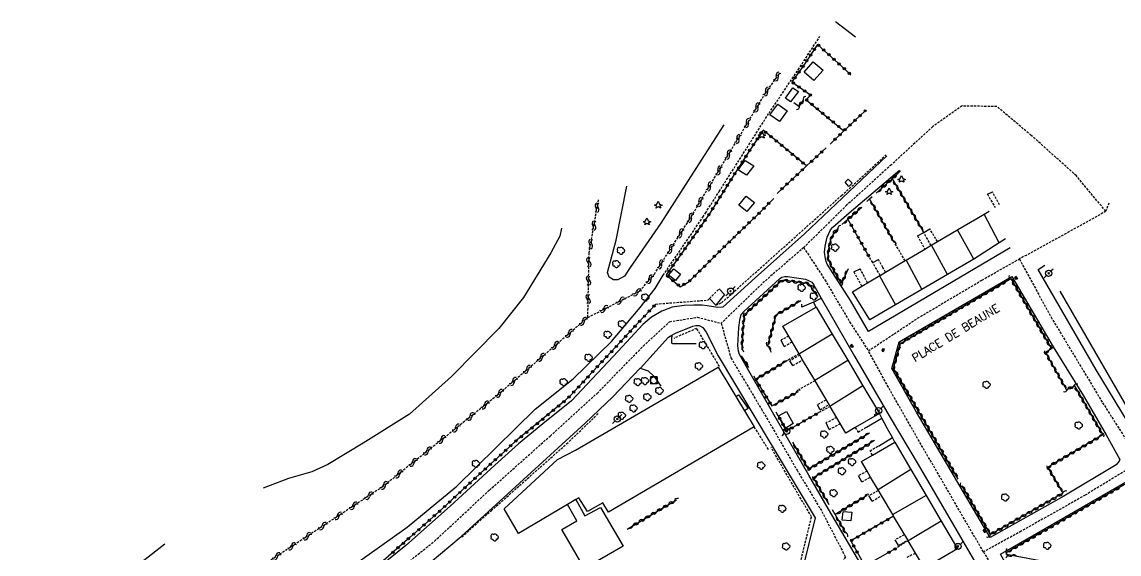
# Model space of a CAD drawing. Header units: millimetres. Extents: x 266000 to 267000, y 124222 to 125000.
# Drawn here: x 266566.4 to 266804.5, y 124741.8 to 124857.3 of the extents above; entities that cross this region are included whole.
import ezdxf
from ezdxf.enums import TextEntityAlignment as Align

# ---------------------------------------------------------------- set-up
doc = ezdxf.new("R2010")
doc.units = ezdxf.units.MM
doc.linetypes.add('DASHED', pattern=[0.75, 0.5, -0.25])
doc.layers.get('0').update_dxf_attribs({"linetype": 'CONTINUOUS'})
for name, color, linetype in [('W0001', 6, 'DASHED'), ('W0008', 7, 'CONTINUOUS'), ('W0014', 7, 'CONTINUOUS'), ('W0017', 7, 'CONTINUOUS'), ('W0101', 7, 'CONTINUOUS'), ('W0104', 1, 'CONTINUOUS'), ('W0105', 7, 'CONTINUOUS'), ('W0112', 1, 'DASHED'), ('W0300', 7, 'CONTINUOUS'), ('W0303', 7, 'CONTINUOUS'), ('W0310', 3, 'CONTINUOUS'), ('W0323', 7, 'CONTINUOUS'), ('W0401', 7, 'CONTINUOUS'), ('W0420', 7, 'CONTINUOUS'), ('W0473', 7, 'CONTINUOUS'), ('W0501', 5, 'DASHED'), ('W0510', 5, 'CONTINUOUS'), ('W0989', 7, 'CONTINUOUS'), ('W1102', 7, 'CONTINUOUS')]:
    doc.layers.add(name, color=color, linetype=linetype)
doc.styles.get("Standard").update_dxf_attribs({"font": 'romans.shx', "width": 0.85})

# ---------------------------------------------------------------- blocks, each defined once
blk = doc.blocks.new('T420')
for p, q in [((0.75, 0.75), (-0.75, 0.75)), ((-0.75, 0.75), (-0.75, -0.75)), ((0.75, 0.75), (0.75, -0.75)), ((0.75, -0.75), (-0.75, -0.75))]:
    blk.add_line(p, q)
blk.add_ellipse((0, 0), major_axis=(-0.53, 0.53), ratio=1, start_param=3.926991, end_param=10.210176)
blk = doc.blocks.new('T473')
for p, q in [((-0.166667, 0.166667), (0.166667, -0.166667)), ((-0.166667, -0.166667), (0.166667, 0.166667)), ((0.500001, 0.500001), (1.000002, 1.000002)), ((-1.000002, -1.000002), (-0.500001, -0.500001))]:
    blk.add_line(p, q)
blk.add_ellipse((0, 0), major_axis=(0.471405, 0.471405), ratio=1, start_param=5.4977871438, end_param=11.780972451)
blk = doc.blocks.new('T401')
for p, q in [((-0.3, 0.3), (0, 0.3)), ((-0.3, -0.25), (-0.3, 0.3)), ((-0.3, 0.15), (0, 0.15)), ((-0.3, 0), (0, 0)), ((0, 0.3), (0, -0.25)), ((-0.3, -0.15), (0, -0.15)), ((-0.3, -0.25), (-0.3, -0.3)), ((-0.3, -0.3), (0, -0.3)), ((0, -0.3), (0, -0.25))]:
    blk.add_line(p, q)
blk = doc.blocks.new('T300')
for p, q in [((-0.8, 0.51), (-0.86, 0.34)), ((-0.86, 0.34), (-0.86, 0.17)), ((-0.86, 0.17), (-0.74, 0.06)), ((-0.69, 0.63), (-0.8, 0.51)), ((-0.8, -0.06), (-0.74, 0.06)), ((-0.74, 0.06), (-0.69, 0.11)), ((-0.57, 0.69), (-0.69, 0.63)), ((-0.46, 0.69), (-0.57, 0.69)), ((-0.29, 0.63), (-0.46, 0.69)), ((-0.29, 0.63), (-0.17, 0.74)), ((-0.23, 0.57), (-0.29, 0.63)), ((-0.17, 0.74), (-0.06, 0.8)), ((-0.06, 0.8), (0.06, 0.8)), ((0.06, 0.8), (0.23, 0.74)), ((0.23, 0.74), (0.34, 0.63)), ((0.34, 0.63), (0.4, 0.51)), ((0.46, 0.46), (0.34, 0.46)), ((0.4, 0.51), (0.4, 0.46)), ((0.57, 0.4), (0.46, 0.46)), ((0.57, 0.4), (0.69, 0.29)), ((0.69, 0.29), (0.74, 0.17)), ((0.74, 0.06), (0.69, -0.17)), ((0.74, 0.17), (0.74, 0.06)), ((-0.8, -0.17), (-0.8, -0.06)), ((-0.8, -0.23), (-0.8, -0.17)), ((-0.74, -0.34), (-0.8, -0.23)), ((-0.69, -0.4), (-0.74, -0.34)), ((-0.51, -0.46), (-0.69, -0.4)), ((-0.4, -0.46), (-0.51, -0.46)), ((-0.4, -0.46), (-0.34, -0.46)), ((-0.34, -0.46), (-0.34, -0.4)), ((-0.34, -0.51), (-0.34, -0.46)), ((-0.29, -0.63), (-0.34, -0.51)), ((-0.17, -0.74), (-0.29, -0.63)), ((-0.06, -0.8), (-0.17, -0.74)), ((0.06, -0.8), (-0.06, -0.8)), ((0.17, -0.74), (0.06, -0.8)), ((0.23, -0.69), (0.17, -0.74)), ((0.29, -0.46), (0.23, -0.46)), ((0.29, -0.63), (0.23, -0.69)), ((0.46, -0.4), (0.29, -0.46)), ((0.34, -0.51), (0.29, -0.63)), ((0.34, -0.51), (0.34, -0.46)), ((0.57, -0.34), (0.46, -0.4)), ((0.63, -0.29), (0.57, -0.34)), ((0.69, -0.17), (0.63, -0.29))]:
    blk.add_line(p, q)
blk = doc.blocks.new('T303')
for p, q in [((-0.77, 0), (-0.28, 0.21)), ((-0.28, -0.21), (-0.77, 0)), ((-0.28, 0.21), (0, 0.83)), ((0, 0.83), (0.28, 0.21)), ((0.28, 0.21), (0.83, 0)), ((0.83, 0), (0.28, -0.21)), ((-0.49, -0.63), (-0.28, -0.21)), ((0, -0.35), (-0.49, -0.63)), ((0.56, -0.63), (0, -0.35)), ((0.28, -0.21), (0.56, -0.63))]:
    blk.add_line(p, q)
blk = doc.blocks.new('t323o')
at = {"color": 0, "linetype": 'Continuous'}
for radius in [0.25, 0.15]:
    blk.add_circle((0, 0), radius, dxfattribs=at)
blk = doc.blocks.new('t500o')
at = {"color": 0, "linetype": 'Continuous'}
for centre, start, end in [((-0.5, 0.625), 216.8699, 323.1301), ((0.5, -0.125), 36.8699, 143.1301), ((0.5, -0.625), 36.8699, 143.1301), ((-0.5, 0.125), 216.8699, 323.1301)]:
    blk.add_arc(centre, 0.625, start, end, dxfattribs=at)
blk = doc.blocks.new('t310o')
at = {"color": 0, "linetype": 'Continuous'}
for centre, start, end in [((-0.5, 0.38), 216.8699, 323.1304), ((0.5, -0.37), 36.8699, 143.1303)]:
    blk.add_arc(centre, 0.625, start, end, dxfattribs=at)

msp = doc.modelspace()

# ---------------------------------------------------------------- linework, layer by layer
at = {"layer": 'W0001'}
for points in [[(266801.67, 124816.23), (266795.28, 124823.94), (266785.49, 124832.71), (266778.03, 124838.95), (266770.47, 124839.09), (266764.11, 124834.63), (266755.11, 124826.33), (266745.46, 124817.6), (266736.09, 124808.37)], [(266801.67, 124816.23), (266802.44, 124818.15)], [(266801.67, 124816.23), (266793.05, 124811.41), (266782.9, 124805.88)], [(266736.09, 124808.37), (266727.59, 124801.02), (266718.17, 124791.92)], [(266736.09, 124808.37), (266740.69, 124801.35), (266746.06, 124792.23), (266750.13, 124785.94)], [(266750.13, 124785.94), (266760.8, 124793.02), (266774.77, 124801.29), (266782.9, 124805.88)], [(266782.9, 124805.88), (266789.79, 124793.26), (266800.97, 124774.68), (266807.62, 124764.24)], [(266517.32, 124671), (266517.33, 124671.01), (266557.34, 124696.35), (266568.18, 124702.87), (266581.91, 124707.32), (266602.24, 124712.02), (266615.84, 124717.38), (266629.11, 124725.52), (266644.14, 124735.19), (266655.93, 124744.64), (266667.86, 124755.71), (266681.04, 124767.46), (266691.23, 124776.71), (266701.25, 124786.96), (266706.98, 124792.27), (266713, 124793.25), (266718.17, 124791.92)], [(266718.17, 124791.92), (266720.29, 124784.42), (266726.91, 124773.32), (266734.65, 124760.05), (266740.03, 124751.09), (266745.14, 124741.24), (266739, 124731.22), (266729.15, 124724.04)], [(266775.11, 124742.3), (266768.33, 124753.96), (266760.82, 124766.93), (266754.46, 124778.07), (266750.13, 124785.94)], [(266807.62, 124764.24), (266807.85, 124761.09), (266797.18, 124754.62), (266783.28, 124746.79), (266775.11, 124742.3)], [(266775.11, 124742.3), (266783.64, 124727.84), (266792.62, 124713.25), (266800.15, 124699.84), (266800.34, 124699.5), (266801.14, 124698.07)]]:
    msp.add_lwpolyline(points, dxfattribs=at)
at = {"layer": 'W0008'}
for points in [[(266754.12, 124828.26), (266754.12, 124828.26), (266736.23, 124811.36), (266725.52, 124801.78), (266718.5, 124795.44), (266717.48, 124795.35), (266715.11, 124795.71), (266714.03, 124795.85), (266712.25, 124795.85), (266710.11, 124795.76), (266707.55, 124795.4), (266705.31, 124794.55), (266703.07, 124793.24), (266701.16, 124791.63), (266695.82, 124785.88), (266685.66, 124775.08), (266679.47, 124770.12), (266674.16, 124765.76), (266669.06, 124761.16), (266659.33, 124752.2), (266649.74, 124743.7), (266642.59, 124737.89)], [(266746.23, 124796.84), (266741.21, 124804.78), (266740.95, 124805.34), (266740.79, 124805.93), (266740.59, 124807.35), (266740.73, 124808.7), (266741.19, 124810.6), (266741.89, 124812.18), (266742.41, 124812.81), (266745.94, 124815.89), (266756.86, 124825.16)], [(266735.9, 124716.6), (266732.36, 124722.85), (266732.36, 124723.28), (266732.66, 124723.58), (266751.37, 124734.72), (266741.47, 124751.55), (266737.2, 124758.94), (266729.3, 124772.6), (266722.16, 124785.18), (266721.9, 124785.9), (266721.8, 124787.09), (266721.97, 124791), (266722.24, 124792.62), (266722.54, 124793.8), (266723.1, 124794.52), (266730.84, 124801.58), (266731.37, 124801.91), (266732, 124802.07), (266732.59, 124802.07), (266736.47, 124801.47), (266737.16, 124801.24), (266737.82, 124800.88), (266738.24, 124800.38), (266739.91, 124797.41)], [(266652.73, 124738.1), (266661.76, 124745.65), (266672.7, 124755.7), (266688.68, 124770.24), (266694.65, 124775.98), (266700.61, 124782.15), (266700.68, 124782.22), (266706.74, 124788.89), (266707.49, 124789.32), (266708.29, 124789.77), (266712.05, 124791.31), (266712.67, 124791.47), (266713.43, 124791.41), (266714.18, 124791.01), (266714.91, 124789.99), (266717.53, 124784.88), (266729, 124765.65), (266738.61, 124749.68), (266733.4, 124728.57)], [(266801.77, 124703.04), (266801.44, 124703.17), (266801.05, 124703.63), (266795.9, 124712.49), (266788.39, 124724.78), (266778.79, 124741.84), (266786.59, 124746.27), (266812.61, 124761.28), (266812.87, 124761.25), (266813.23, 124760.95), (266813.92, 124759.83), (266835.5, 124723.44), (266835.69, 124722.98)]]:
    msp.add_lwpolyline(points, dxfattribs=at)
msp.add_lwpolyline([(266776.6, 124745.43), (266770.08, 124756.5), (266760.57, 124772.6), (266755.2, 124782.12), (266756.82, 124787.91), (266781.26, 124802.1), (266790.21, 124786.79), (266796.8, 124776.15), (266801.72, 124767.68), (266804.7, 124762.38), (266804.57, 124761.99), (266803.94, 124761.23), (266792.54, 124754.38)], close=True, dxfattribs=at)
at = {"layer": 'W0014'}
for points in [[(266780.93, 124808.32), (266750.13, 124790.16), (266746.23, 124796.84)], [(266811.17, 124773.57), (266806.39, 124770.6), (266799.58, 124781.8), (266786.98, 124803.57), (266788.42, 124804.54)], [(266738.79, 124795.44), (266738.24, 124796.52), (266739.91, 124797.41)], [(266739.91, 124797.41), (266747.09, 124784.77), (266754.64, 124771.82), (266760.96, 124761.29), (266768.57, 124748.08), (266775.22, 124736.81), (266784.53, 124720.84), (266788.83, 124713.66)], [(266755.87, 124766.13), (266755.34, 124767.11), (266754.3, 124769.03), (266753.06, 124771.34), (266752.53, 124772.32)]]:
    msp.add_lwpolyline(points, dxfattribs=at)
at = {"layer": 'W0017'}
for points in [[(266738.24, 124796.52), (266735.67, 124795.41), (266735.7, 124796.04)], [(266707.49, 124789.32), (266707.36, 124788.53), (266707.36, 124787.64), (266707.62, 124787.54), (266712.75, 124787.56)], [(266700.61, 124782.15), (266702.32, 124781.59), (266703.6, 124780.4), (266705.04, 124778.26)], [(266749.69, 124769.38), (266753.06, 124771.34)], [(266752.29, 124765.29), (266755.34, 124767.11)]]:
    msp.add_lwpolyline(points, dxfattribs=at)
at = {"layer": 'W0101'}
for points in [[(266746.66, 124798.77), (266748.7, 124799.98), (266752.58, 124802.27), (266752.69, 124802.33), (266753.86, 124803.02), (266758.1, 124805.52), (266758.33, 124805.65), (266762.39, 124808.04), (266763.75, 124808.85), (266763.88, 124808.92), (266769.36, 124812.15), (266769.54, 124812.25), (266773.7, 124814.7), (266775.27, 124815.63), (266776.38, 124816.28)], [(266779.88, 124810.25), (266778.55, 124809.42), (266773, 124805.84), (266767.3, 124802.51), (266761.76, 124799.29), (266756.03, 124795.95), (266750.43, 124792.68), (266746.68, 124798.78)], [(266810.83, 124775.07), (266806.79, 124772.84), (266791.74, 124798.88)], [(266752.53, 124772.32), (266747.29, 124769.28), (266745.22, 124768.09), (266744.01, 124770.14), (266741.81, 124773.9), (266741.8, 124773.9), (266741.59, 124774.28), (266738.54, 124779.46), (266738.48, 124779.56), (266735.86, 124784.01), (266735.28, 124785), (266735.11, 124785.29), (266733.57, 124787.92), (266731.58, 124791.31), (266738.79, 124795.44)], [(266738.79, 124795.44), (266742.27, 124789.59), (266745.64, 124783.91), (266748.93, 124778.37), (266752.53, 124772.32)], [(266686.52, 124764.42), (266717.54, 124782.42)], [(266717.54, 124782.42), (266720.03, 124778.24)], [(266720.03, 124778.24), (266721.36, 124776.04), (266725.34, 124769.45)], [(266725.34, 124769.45), (266693.73, 124750.92), (266692.51, 124752.96)], [(266769.48, 124742.97), (266766.49, 124741.23), (266762.3, 124738.78), (266761.24, 124740.57), (266758.77, 124744.73), (266758.77, 124744.74), (266758.67, 124744.91), (266755.61, 124750.07), (266755.42, 124750.4), (266752.98, 124754.52), (266752.23, 124755.78), (266750.59, 124758.56), (266749.84, 124759.82), (266748.6, 124761.93), (266751, 124763.32), (266755.87, 124766.13)], [(266755.87, 124766.13), (266759.36, 124760.18), (266762.67, 124754.57), (266765.93, 124749.01), (266769.48, 124742.97)], [(266687.25, 124754.06), (266686.6, 124753.67), (266684.82, 124752.62), (266674.21, 124746.32), (266671.03, 124751.69), (266682.66, 124762.36), (266686.52, 124764.42)], [(266692.51, 124752.96), (266689.15, 124751.06), (266687.25, 124754.06)]]:
    msp.add_lwpolyline(points, dxfattribs=at)
for points in [[(266720.03, 124778.24), (266720.03, 124778.24)], [(266686.52, 124764.42), (266686.52, 124764.42)], [(266687.25, 124754.06), (266687.25, 124754.06)], [(266692.51, 124752.96), (266692.51, 124752.96)]]:
    msp.add_lwpolyline(points, close=True, dxfattribs=at)
at = {"layer": 'W0104'}
for points in [[(266747.35, 124854.05), (266743.01, 124857.33)], [(266686.6, 124753.67), (266688.6, 124750.11)], [(266688.6, 124750.11), (266691.98, 124751.95), (266696.87, 124743.58), (266688.5, 124738.73), (266683.55, 124747.16), (266686.81, 124749.06)], [(266686.81, 124749.06), (266684.82, 124752.62)], [(266686.81, 124749.06), (266686.81, 124749.06)], [(266688.6, 124750.11), (266688.6, 124750.11)]]:
    msp.add_lwpolyline(points, dxfattribs=at)
for points in [[(266738.3, 124844.59), (266736.17, 124846.4), (266738.14, 124848.7), (266740.28, 124846.85)], [(266733.19, 124840.02), (266732.11, 124840.82), (266733.72, 124843.05), (266734.94, 124842.23), (266733.19, 124840.02)], [(266730.85, 124835.72), (266728.71, 124837.14), (266730.46, 124839.5), (266732.53, 124838.05), (266730.85, 124835.72)], [(266723.65, 124824.09), (266722.15, 124825.04), (266721.88, 124825.21), (266723.36, 124827.28), (266725.27, 124826.09)], [(266723.74, 124816.19), (266722, 124817.55), (266723.61, 124819.55), (266725.39, 124818.16), (266723.74, 124816.19)], [(266708.25, 124801.22), (266706.74, 124802.38), (266707.93, 124803.76), (266709.37, 124802.6), (266708.25, 124801.22)], [(266732.22, 124769.18), (266730.61, 124771.85), (266732.33, 124772.8), (266733.77, 124770.14)], [(266746.33, 124749.06), (266744.45, 124749.16), (266744.62, 124751.07), (266746.53, 124750.96), (266746.33, 124749.06)]]:
    msp.add_lwpolyline(points, close=True, dxfattribs=at)
at = {"layer": 'W0105'}
msp.add_lwpolyline([(266745.92, 124821.64), (266745.07, 124822.53), (266745.76, 124823.19), (266746.62, 124822.36)], close=True, dxfattribs=at)
for points in [[(266775.97, 124819.98), (266777.04, 124820.46)], [(266760.76, 124810.88), (266762.14, 124811.65), (266763.47, 124812.4)], [(266746.97, 124803.11), (266748.35, 124803.74)], [(266751.07, 124805.09), (266752.3, 124805.77)], [(266717.74, 124799.4), (266718.92, 124798.14), (266717.04, 124795.85), (266715.62, 124797.31)], [(266731.86, 124786.87), (266731.17, 124788.28)], [(266733.76, 124782.74), (266733.1, 124783.79)], [(266721.36, 124776.04), (266721.95, 124776.4), (266724, 124773.44), (266723.31, 124773.01)], [(266739.67, 124773.16), (266739.09, 124774.25)], [(266741.64, 124768.86), (266740.99, 124770.31)], [(266748.68, 124757.51), (266747.96, 124758.83)], [(266750.97, 124753.3), (266750.25, 124754.52)], [(266756.66, 124743.7), (266755.94, 124744.95)]]:
    msp.add_lwpolyline(points, dxfattribs=at)
at = {"layer": 'W0112'}
for points in [[(266705.57, 124802.34), (266714.21, 124814.98), (266714.76, 124815.84), (266717.74, 124820.54), (266728.56, 124837.54), (266734.9, 124846.97), (266739.6, 124854.19)], [(266717.04, 124795.85), (266718.26, 124796.37), (266744.29, 124819.64), (266753.92, 124828.47)], [(266778.62, 124817.61), (266777.04, 124820.46)], [(266775.97, 124819.98), (266777.66, 124817.04)], [(266760.76, 124810.88), (266762.38, 124808.04)], [(266763.74, 124808.84), (266762.14, 124811.65), (266761.96, 124811.98)], [(266765.12, 124809.65), (266763.47, 124812.4)], [(266758.1, 124805.51), (266755.81, 124809.41)], [(266752.69, 124802.33), (266751.07, 124805.09), (266750.4, 124806.22)], [(266749.96, 124800.72), (266748.35, 124803.74)], [(266753.86, 124803.02), (266753.28, 124804.01), (266752.3, 124805.77)], [(266746.97, 124803.11), (266748.66, 124799.95)], [(266703.98, 124796.1), (266715.27, 124796.97), (266715.62, 124797.31), (266717.74, 124799.4)], [(266712.85, 124790.82), (266707.91, 124788.66)], [(266717.81, 124782.58), (266712.85, 124790.82)], [(266732.82, 124789.14), (266731.17, 124788.28)], [(266731.86, 124786.87), (266733.57, 124787.92)], [(266735.11, 124785.29), (266732.59, 124783.87)], [(266735.34, 124785.04), (266735.28, 124785), (266733.1, 124783.79)], [(266735.16, 124785.32), (266735.11, 124785.29)], [(266733.76, 124782.74), (266735.86, 124784.01)], [(266738.54, 124779.46), (266735.05, 124777.55)], [(266740.9, 124775.26), (266739.09, 124774.25)], [(266741.96, 124773.99), (266741.8, 124773.9), (266739.5, 124772.6)], [(266739.67, 124773.16), (266741.59, 124774.28)], [(266661.87, 124745.56), (266668.23, 124751.24), (266684.61, 124765.74), (266691.53, 124772.38)], [(266743.2, 124771.49), (266740.99, 124770.31)], [(266728.43, 124764.54), (266725.34, 124769.45)], [(266741.64, 124768.86), (266744.01, 124770.14)], [(266747.29, 124769.28), (266747.91, 124768.33), (266749.69, 124769.38)], [(266676.99, 124699.16), (266679.42, 124700.73), (266679.59, 124700.83), (266685.78, 124704.31), (266686.77, 124702.13), (266732.71, 124728.99), (266737.78, 124749.9), (266729, 124764.95)], [(266751, 124763.32), (266750.48, 124764.24), (266752.29, 124765.29)], [(266749.9, 124759.85), (266749.84, 124759.82), (266747.96, 124758.83)], [(266748.68, 124757.51), (266750.59, 124758.56)], [(266752.2, 124755.57), (266750.25, 124754.52)], [(266750.97, 124753.3), (266752.98, 124754.52)], [(266757.92, 124746.03), (266755.94, 124744.95)], [(266759.25, 124745.03), (266758.77, 124744.73), (266756.03, 124743.02)], [(266756.66, 124743.7), (266758.67, 124744.91)], [(266760.26, 124741.98), (266758.41, 124741.03)]]:
    msp.add_lwpolyline(points, dxfattribs=at)
at = {"layer": 'W0310'}
for points in [[(266735.99, 124840.38), (266735.03, 124839), (266733.95, 124839.79)], [(266751.85, 124820.18), (266755.29, 124823.28), (266757.08, 124824.98)], [(266755.29, 124823.28), (266761.96, 124811.98)], [(266749.8, 124818.34), (266750.4, 124818.93)], [(266750.4, 124818.93), (266750.92, 124819.46)], [(266755.81, 124809.41), (266750.4, 124818.93)], [(266744.4, 124813.39), (266745.69, 124814.52), (266748.72, 124817.16)], [(266745.73, 124803.74), (266744.31, 124800.59), (266742.01, 124804.54), (266741.46, 124805.89), (266741.39, 124806.88), (266741.72, 124809.02), (266742.06, 124810.3), (266742.55, 124811.29), (266743.51, 124812.4)], [(266769.65, 124758.1), (266755.58, 124782.18), (266757.08, 124787.57), (266781.05, 124801.64), (266789.87, 124786.39), (266788.55, 124785.6), (266793.14, 124777.46), (266794.85, 124778.35), (266801.02, 124767.68), (266789.92, 124761.19), (266789.06, 124760.66), (266792.37, 124755.03), (266776.63, 124746.08), (266770.47, 124756.68)], [(266739.16, 124797.64), (266737.59, 124800.08), (266737.06, 124800.51), (266736.3, 124800.64), (266732.06, 124801.18), (266731.47, 124801.18), (266731.07, 124800.98), (266723.36, 124793.92), (266723.13, 124793.4), (266722.9, 124790.96), (266722.66, 124786.55), (266723.02, 124785.76)], [(266729.1, 124785.56), (266728.32, 124787.17), (266730.1, 124793.74), (266735.51, 124796.86)], [(266724.16, 124782.31), (266722.59, 124784.85)], [(266732.59, 124783.87), (266725.6, 124779.74), (266725.31, 124780.43)], [(266729.15, 124773.98), (266734.97, 124777.15)], [(266750.38, 124768.08), (266737.14, 124760.24), (266733.7, 124766.1)], [(266751.47, 124766.46), (266738.19, 124758.4), (266741.54, 124752.63)], [(266800.5, 124737.91), (266780.11, 124741.76), (266780.18, 124742.22), (266812.12, 124760.65), (266813.04, 124760.29), (266818.78, 124750.63), (266817.2, 124749.52), (266821.85, 124741.45), (266823.73, 124742.37), (266829.77, 124732.22), (266802.11, 124737.51)], [(266749.83, 124754.56), (266742.91, 124750.39)], [(266697.73, 124747.23), (266708.47, 124753.62)], [(266742.91, 124750.39), (266742.32, 124751.45)], [(266742.91, 124750.39), (266745.18, 124746.41)]]:
    msp.add_lwpolyline(points, dxfattribs=at)
at = {"layer": 'W0323'}
for points in [[(266746.35, 124845.79), (266746.35, 124845.79), (266745.09, 124847.04), (266739.11, 124852.41), (266736.11, 124847.95), (266733.54, 124844.3), (266737.54, 124841.49), (266736.65, 124840.44), (266744.83, 124833.69)], [(266741.8, 124830.83), (266744.83, 124833.69), (266749.45, 124838.05)], [(266736.69, 124826.07), (266727.27, 124833.85), (266723.83, 124828.66), (266721.52, 124825.01), (266715.68, 124815.81), (266715.4, 124815.41), (266709.58, 124807.07), (266706.21, 124802.44), (266709.3, 124799.87), (266711.24, 124801.02), (266718.99, 124808.7), (266726.47, 124815.89), (266729.57, 124819.01)], [(266736.69, 124826.07), (266740.94, 124830.01)], [(266730.3, 124820.13), (266736.69, 124826.07)], [(266750.4, 124806.22), (266745.69, 124814.52)], [(266703.98, 124796.1), (266700.18, 124792.02), (266685.39, 124776.16), (266683.88, 124774.78), (266673.54, 124766.31), (266671.15, 124764.11), (266666.82, 124760.16), (266656.81, 124750.94), (266650.65, 124745.48), (266643.03, 124738.86), (266636.44, 124734.58), (266621.11, 124725.02), (266606.27, 124716.75), (266595.24, 124714.23), (266571.95, 124708.9), (266569.16, 124708.08), (266566.83, 124707.12), (266564.96, 124706.07), (266555.51, 124699.97), (266536.8, 124688.08), (266518.68, 124676.74), (266510.03, 124671.01), (266510.01, 124671)], [(266725.6, 124779.74), (266729.15, 124773.98)], [(266739.5, 124772.6), (266732.38, 124768.54), (266730.12, 124772.62)], [(266755.61, 124750.07), (266746.33, 124744.7), (266749.35, 124739.28), (266749.97, 124738.18)], [(266749.35, 124739.28), (266756.03, 124743.02)]]:
    msp.add_lwpolyline(points, dxfattribs=at)
at = {"layer": 'W0501'}
for points in [[(266689.23, 124793.19), (266700.46, 124798.92), (266703.67, 124802.61), (266710.88, 124813.79), (266727.78, 124841.88), (266730.71, 124846.01)], [(266689.23, 124793.19), (266689.49, 124807.13), (266691.54, 124818.79)], [(266689.23, 124793.19), (266669.54, 124776.26), (266644.67, 124756.44), (266616.38, 124737.86), (266585.99, 124722.3), (266556.57, 124710.88), (266534.45, 124698.62), (266510.75, 124683.27), (266487.33, 124671.01), (266487.31, 124671)]]:
    msp.add_lwpolyline(points, dxfattribs=at)
at = {"layer": 'W0510'}
for points in [[(266718.73, 124834.98), (266705.08, 124813.67), (266698.45, 124804.04), (266697.2, 124802.13), (266695.75, 124801.33), (266694.83, 124801.33), (266693.84, 124801.92), (266693.51, 124802.98), (266695.4, 124809.96), (266697.66, 124821.71)], [(266683.51, 124812.56), (266683.15, 124810.86), (266681.18, 124807.23), (266675.27, 124797.53), (266669.88, 124790.8), (266659.62, 124780.37), (266650.48, 124772.18), (266640.48, 124765.9), (266632.78, 124761.27), (266629.29, 124759.69), (266624.28, 124758.23), (266618.73, 124756.11)], [(266505.38, 124671), (266505.4, 124671.01), (266522.61, 124681.29), (266538.38, 124690.93), (266551.56, 124699.42), (266559.27, 124704.18), (266563.09, 124706.41), (266568.82, 124708.93), (266574.38, 124710.43), (266593.96, 124714.84), (266599.49, 124716.17), (266604.92, 124718.63), (266608.64, 124720.53), (266613.55, 124723.35), (266626.32, 124730.66), (266638.98, 124739.87), (266650, 124747.7), (266660.76, 124756.55), (266677.79, 124773.32), (266686.04, 124779.87), (266694.36, 124787.95), (266700.61, 124795.35), (266703.86, 124799.47), (266705.57, 124802.34)], [(266597.38, 124743.95), (266592.51, 124740.12), (266589.53, 124737.36), (266586.15, 124734.98), (266579.7, 124730.69), (266575.55, 124727.76), (266568.17, 124724.03), (266565.84, 124723.1), (266559.22, 124720.45), (266553.93, 124718.86), (266546.3, 124714.79), (266540.1, 124710.84), (266531.32, 124705.95), (266524.49, 124701.2), (266519.2, 124697.39), (266513.04, 124694.22), (266501.2, 124687.29), (266495.08, 124684.96), (266488.47, 124681.51), (266480.22, 124676.45), (266477.28, 124674.54), (266475.76, 124673.62)]]:
    msp.add_lwpolyline(points, dxfattribs=at)
at = {"layer": 'W1102'}
for points in [[(266778.55, 124809.42), (266775.23, 124815.61)], [(266773, 124805.84), (266769.5, 124812.23)], [(266767.3, 124802.51), (266763.85, 124808.9)], [(266758.3, 124805.63), (266761.76, 124799.29)], [(266752.56, 124802.25), (266756.03, 124795.95)], [(266742.27, 124789.59), (266735.16, 124785.32), (266735.11, 124785.29)], [(266738.48, 124779.56), (266745.64, 124783.91)], [(266748.93, 124778.37), (266741.96, 124773.99), (266741.81, 124773.9)], [(266759.36, 124760.18), (266752.23, 124755.78)], [(266762.67, 124754.57), (266755.42, 124750.4)], [(266765.93, 124749.01), (266759.25, 124745.03), (266758.77, 124744.74)]]:
    msp.add_lwpolyline(points, dxfattribs=at)

# ---------------------------------------------------------------- block references
at = {"layer": 'W0300', "rotation": 359.9999899820874}
for p in [(266696.45, 124807.65), (266742.95, 124808.34), (266695.46, 124804.75), (266735.67, 124799.59), (266701.76, 124797.5), (266738.33, 124797.74), (266696.68, 124791.72), (266693.59, 124789.43), (266714.24, 124787.15), (266689.43, 124784.43), (266713.37, 124782.58), (266684.03, 124779.12), (266700.11, 124779.16), (266701.66, 124779.38), (266704.81, 124777.24), (266775.81, 124778.55), (266698.23, 124775.51), (266702.18, 124775.86), (266699.18, 124773.43), (266696.64, 124771.86), (266795.83, 124769.73), (266740.57, 124767.8), (266741.91, 124764.44), (266664.98, 124761.39), (266726.89, 124761.02), (266746.61, 124761.8), (266744.41, 124759.8), (266742.62, 124755.03), (266779.87, 124754.1), (266731.47, 124751.66), (266669.03, 124745.44), (266732.31, 124743.46), (266788.99, 124743.62)]:
    msp.add_blockref('T300', p, dxfattribs=at)
at = {"layer": 'W0303', "rotation": 359.9999899820874}
for p in [(266726.99, 124832.77), (266757.32, 124823.15), (266754.62, 124820.49), (266704.5, 124817.57), (266702.06, 124813.95)]:
    msp.add_blockref('T303', p, dxfattribs=at)
at = {"layer": 'W0310'}
for p, rotation in [((266735.12, 124839.13), 235.2595329029657), ((266735.98, 124840.36), 235.2595329029657), ((266756.28, 124824.22), 43.40626235005591), ((266754.07, 124822.19), 42.02490768705257), ((266755.19, 124823.19), 42.02490768705257), ((266756.05, 124821.99), 300.5452296311675), ((266752.96, 124821.19), 42.02490768705257), ((266756.81, 124820.7), 300.5452296311675), ((266757.57, 124819.41), 300.5452296311675), ((266751.14, 124817.63), 119.6274920119953), ((266758.34, 124818.12), 300.5452296311675), ((266746.66, 124815.36), 41.15236233836714), ((266747.79, 124816.35), 41.15236233836714), ((266751.88, 124816.33), 119.6274920119953), ((266752.62, 124815.02), 119.6274920119953), ((266759.1, 124816.82), 300.5452296311675), ((266759.86, 124815.53), 300.5452296311675), ((266743.48, 124812.37), 49.41138047756982), ((266745.53, 124814.37), 41.17965510894986), ((266753.36, 124813.72), 119.6274920119953), ((266754.1, 124812.41), 119.6274920119953), ((266760.62, 124814.24), 300.5452296311675), ((266761.39, 124812.95), 300.5452296311675), ((266741.94, 124809.85), 75.48105625699411), ((266742.52, 124811.22), 63.34204938375359), ((266754.84, 124811.11), 119.6274920119953), ((266755.59, 124809.81), 119.6274920119953), ((266741.63, 124808.38), 81.14713806101257), ((266741.39, 124806.9), 81.14713806101257), ((266741.64, 124805.44), 112.4206810536367), ((266742.28, 124804.08), 120.1336903361065), ((266743.03, 124802.79), 120.1336903361065), ((266730.51, 124800.47), 222.4687022624302), ((266731.77, 124801.18), 179.9032166803417), ((266733.26, 124801.03), 172.8118221897861), ((266743.78, 124801.49), 120.1336903361065), ((266744.5, 124801.01), 245.7533798191229), ((266745.11, 124802.38), 245.7533798191229), ((266779.95, 124800.99), 30.39960473039017), ((266781.16, 124801.44), 300.0405837280854), ((266728.3, 124798.45), 222.4687022624302), ((266729.41, 124799.46), 222.4687022624302), ((266734.75, 124800.84), 172.8118221897861), ((266736.24, 124800.65), 172.8118221897861), ((266737.57, 124800.09), 140.7462692107975), ((266738.39, 124798.83), 122.8467380624097), ((266776.07, 124798.71), 30.39960473039017), ((266777.36, 124799.47), 30.39960473039017), ((266778.66, 124800.23), 30.39960473039017), ((266781.91, 124800.14), 300.0405837280854), ((266782.67, 124798.85), 300.0405837280854), ((266726.09, 124796.42), 222.4687022624302), ((266727.19, 124797.43), 222.4687022624302), ((266734.34, 124796.19), 29.97398568555453), ((266772.19, 124796.44), 30.39960473039017), ((266773.48, 124797.19), 30.39960473039017), ((266774.78, 124797.95), 30.39960473039017), ((266783.42, 124797.55), 300.0405837280854), ((266784.17, 124796.25), 300.0405837280854), ((266723.11, 124793.17), 264.4852492528699), ((266723.88, 124794.39), 222.4687022624302), ((266724.98, 124795.41), 222.4687022624302), ((266730.44, 124793.94), 29.97398568555453), ((266731.74, 124794.69), 29.97398568555453), ((266733.04, 124795.44), 29.97398568555453), ((266768.31, 124794.16), 30.39960473039017), ((266769.6, 124794.92), 30.39960473039017), ((266770.89, 124795.68), 30.39960473039017), ((266784.92, 124794.95), 300.0405837280854), ((266785.67, 124793.65), 300.0405837280854), ((266722.96, 124791.68), 264.4852492528699), ((266729.42, 124791.23), 74.77290023320595), ((266729.81, 124792.67), 74.77290023320595), ((266763.13, 124791.12), 30.39960473039017), ((266764.43, 124791.88), 30.39960473039017), ((266765.72, 124792.64), 30.39960473039017), ((266767.01, 124793.4), 30.39960473039017), ((266786.42, 124792.35), 300.0405837280854), ((266787.17, 124791.05), 300.0405837280854), ((266722.77, 124788.68), 266.8964845332151), ((266722.85, 124790.18), 266.8964845332151), ((266729.03, 124789.78), 74.77290023320595), ((266759.25, 124788.85), 30.39960473039017), ((266760.54, 124789.6), 30.39960473039017), ((266761.84, 124790.36), 30.39960473039017), ((266787.92, 124789.76), 300.0405837280854), ((266788.67, 124788.46), 300.0405837280854), ((266722.69, 124787.19), 266.8964845332151), ((266728.44, 124786.9), 116.0082445349792), ((266728.63, 124788.33), 74.77290023320595), ((266756.95, 124787.11), 74.54277269862838), ((266757.96, 124788.09), 30.39960473039017), ((266789.42, 124787.16), 300.0405837280854), ((266756.15, 124784.22), 74.54277269862838), ((266756.55, 124785.66), 74.54277269862838), ((266788.84, 124785.1), 299.4275934012439), ((266789.35, 124786.07), 210.8612826339696), ((266789.57, 124783.79), 299.4275934012439), ((266723.38, 124783.57), 121.8263217628854), ((266728.83, 124781.65), 210.60769112395), ((266730.12, 124782.41), 210.60769112395), ((266731.41, 124783.18), 210.60769112395), ((266755.75, 124782.77), 74.54277269862838), ((266756.03, 124781.41), 120.29311904758), ((266790.31, 124782.49), 299.4275934012439), ((266726.25, 124780.12), 210.60769112395), ((266727.54, 124780.88), 210.60769112395), ((266756.79, 124780.12), 120.29311904758), ((266791.05, 124781.18), 299.4275934012439), ((266791.78, 124779.87), 299.4275934012439), ((266734.41, 124776.85), 28.60701612042475), ((266757.54, 124778.82), 120.29311904758), ((266758.3, 124777.53), 120.29311904758), ((266792.52, 124778.57), 299.4275934012439), ((266793.35, 124777.57), 27.33621723415309), ((266794.68, 124778.26), 27.33621723415309), ((266795.51, 124777.22), 300.0084369095624), ((266730.46, 124774.69), 28.60701612042475), ((266731.78, 124775.41), 28.60701612042475), ((266733.1, 124776.13), 28.60701612042475), ((266759.06, 124776.23), 120.29311904758), ((266759.81, 124774.94), 120.29311904758), ((266796.26, 124775.92), 300.0084369095624), ((266797.01, 124774.62), 300.0084369095624), ((266760.57, 124773.64), 120.29311904758), ((266761.33, 124772.35), 120.29311904758), ((266797.76, 124773.32), 300.0084369095624), ((266798.51, 124772.02), 300.0084369095624), ((266762.08, 124771.05), 120.29311904758), ((266762.84, 124769.76), 120.29311904758), ((266799.26, 124770.72), 300.0084369095624), ((266800.01, 124769.42), 300.0084369095624), ((266749.37, 124767.48), 210.6188670321722), ((266763.6, 124768.46), 120.29311904758), ((266764.35, 124767.17), 120.29311904758), ((266800.76, 124768.13), 300.0084369095624), ((266734.46, 124764.81), 120.4202464172423), ((266745.49, 124765.18), 210.6188670321722), ((266746.78, 124765.95), 210.6188670321722), ((266748.08, 124766.71), 210.6188670321722), ((266749.16, 124765.06), 211.2851277753747), ((266750.44, 124765.84), 211.2851277753747), ((266765.11, 124765.87), 120.29311904758), ((266765.87, 124764.58), 120.29311904758), ((266796.29, 124764.91), 210.3241148688602), ((266797.58, 124765.67), 210.3241148688602), ((266798.87, 124766.42), 210.3241148688602), ((266800.17, 124767.18), 210.3241148688602), ((266735.22, 124763.52), 120.4202464172423), ((266735.98, 124762.22), 120.4202464172423), ((266741.62, 124762.89), 210.6188670321722), ((266742.91, 124763.66), 210.6188670321722), ((266744.2, 124764.42), 210.6188670321722), ((266745.32, 124762.73), 211.2851277753747), ((266746.6, 124763.51), 211.2851277753747), ((266747.88, 124764.28), 211.2851277753747), ((266766.62, 124763.28), 120.29311904758), ((266792.4, 124762.64), 210.3241148688602), ((266793.7, 124763.4), 210.3241148688602), ((266794.99, 124764.15), 210.3241148688602), ((266736.74, 124760.93), 120.4202464172423), ((266737.75, 124760.6), 210.6188670321722), ((266739.04, 124761.36), 210.6188670321722), ((266740.33, 124762.13), 210.6188670321722), ((266741.47, 124760.39), 211.2851277753747), ((266742.75, 124761.17), 211.2851277753747), ((266744.04, 124761.95), 211.2851277753747), ((266767.38, 124761.99), 120.29311904758), ((266768.14, 124760.69), 120.29311904758), ((266789.38, 124760.13), 300.4584309665121), ((266789.81, 124761.12), 211.4430851469688), ((266791.11, 124761.88), 210.3241148688602), ((266738.53, 124757.82), 300.1202782478878), ((266738.91, 124758.83), 211.2851277753747), ((266740.19, 124759.61), 211.2851277753747), ((266768.89, 124759.4), 120.29311904758), ((266790.14, 124758.83), 300.4584309665121), ((266790.9, 124757.54), 300.4584309665121), ((266739.28, 124756.53), 300.1202782478878), ((266740.03, 124755.23), 300.1202782478878), ((266770.61, 124756.44), 120.1626260462379), ((266771.37, 124755.14), 120.1626260462379), ((266791.66, 124756.25), 300.4584309665121), ((266803.38, 124755.61), 29.97361690284467), ((266804.68, 124756.35), 29.97361690284467), ((266708.04, 124753.37), 30.7742574102779), ((266740.78, 124753.93), 300.1202782478878), ((266748.05, 124753.49), 211.0477339723091), ((266749.34, 124754.26), 211.0477339723091), ((266772.12, 124753.84), 120.1626260462379), ((266789.69, 124753.5), 209.6185177028883), ((266790.99, 124754.25), 209.6185177028883), ((266792.3, 124754.99), 209.6185177028883), ((266799.48, 124753.36), 29.97361690284467), ((266800.78, 124754.11), 29.97361690284467), ((266802.08, 124754.86), 29.97361690284467), ((266704.18, 124751.07), 30.7742574102779), ((266705.46, 124751.83), 30.7742574102779), ((266706.75, 124752.6), 30.7742574102779), ((266744.2, 124751.17), 211.0477339723091), ((266745.48, 124751.94), 211.0477339723091), ((266746.77, 124752.71), 211.0477339723091), ((266772.87, 124752.54), 120.1626260462379), ((266773.63, 124751.25), 120.1626260462379), ((266785.78, 124751.28), 209.6185177028883), ((266787.08, 124752.02), 209.6185177028883), ((266788.39, 124752.76), 209.6185177028883), ((266795.58, 124751.11), 29.97361690284467), ((266796.88, 124751.86), 29.97361690284467), ((266798.18, 124752.61), 29.97361690284467), ((266700.31, 124748.76), 30.7742574102779), ((266701.6, 124749.53), 30.7742574102779), ((266702.89, 124750.3), 30.7742574102779), ((266743.65, 124749.09), 299.5804838206525), ((266774.38, 124749.95), 120.1626260462379), ((266775.14, 124748.65), 120.1626260462379), ((266780.56, 124748.32), 209.6185177028883), ((266781.87, 124749.06), 209.6185177028883), ((266783.17, 124749.8), 209.6185177028883), ((266784.47, 124750.54), 209.6185177028883), ((266791.68, 124748.86), 29.97361690284467), ((266792.98, 124749.61), 29.97361690284467), ((266794.28, 124750.36), 29.97361690284467), ((266699.02, 124748), 30.7742574102779), ((266744.39, 124747.79), 299.5804838206525), ((266745.14, 124746.48), 299.5804838206525), ((266775.89, 124747.36), 120.1626260462379), ((266776.65, 124746.09), 209.6185177028883), ((266777.95, 124746.83), 209.6185177028883), ((266779.26, 124747.57), 209.6185177028883), ((266786.49, 124745.86), 29.97361690284467), ((266787.79, 124746.61), 29.97361690284467), ((266789.09, 124747.36), 29.97361690284467), ((266790.38, 124748.11), 29.97361690284467), ((266782.59, 124743.62), 29.97361690284467), ((266783.89, 124744.36), 29.97361690284467), ((266785.19, 124745.11), 29.97361690284467), ((266780.14, 124742.01), 81.71301881439844), ((266781.29, 124742.87), 29.97361690284467), ((266781.34, 124741.53), 169.2879035310336)]:
    msp.add_blockref('t310o', p, dxfattribs=dict(at, rotation=rotation))
at = {"layer": 'W0323'}
for p, rotation in [((266738.43, 124851.4), 236.0944470443808), ((266739.32, 124852.23), 138.0361030262974), ((266740.44, 124851.22), 138.0361030262974), ((266736.76, 124848.91), 236.0944470443808), ((266737.59, 124850.16), 236.0944470443808), ((266741.55, 124850.22), 138.0361030262974), ((266742.67, 124849.22), 138.0361030262974), ((266735.05, 124846.44), 234.7891943156345), ((266735.91, 124847.67), 234.7891943156345), ((266743.78, 124848.21), 138.0361030262974), ((266744.9, 124847.21), 138.0361030262974), ((266733.84, 124844.08), 325.0233333962212), ((266734.18, 124845.22), 234.7891943156345), ((266745.97, 124846.17), 135.3452032535693), ((266735.07, 124843.22), 325.0233333962212), ((266736.3, 124842.36), 325.0233333962212), ((266737.53, 124841.5), 325.0233333962212), ((266736.73, 124840.38), 320.4137107137525), ((266737.89, 124839.42), 320.4137107137525), ((266739.05, 124838.47), 320.4137107137525), ((266740.2, 124837.51), 320.4137107137525), ((266748.34, 124837.01), 43.3677925681578), ((266749.43, 124838.04), 43.3677925681578), ((266741.36, 124836.55), 320.4137107137525), ((266742.51, 124835.6), 320.4137107137525), ((266743.67, 124834.64), 320.4137107137525), ((266746.16, 124834.95), 43.3677925681578), ((266747.25, 124835.98), 43.3677925681578), ((266726.01, 124831.95), 236.5295435139702), ((266726.83, 124833.2), 236.5295435139702), ((266727.82, 124833.39), 140.4573012951163), ((266728.98, 124832.44), 140.4573012951163), ((266743.98, 124832.89), 43.35508474159543), ((266745.07, 124833.92), 43.3677925681578), ((266725.18, 124830.7), 236.5295435139702), ((266730.13, 124831.48), 140.4573012951163), ((266731.29, 124830.53), 140.4573012951163), ((266732.45, 124829.57), 140.4573012951163), ((266742.89, 124831.86), 43.35508474159543), ((266723.53, 124828.19), 237.6061958624547), ((266724.35, 124829.45), 236.5295435139702), ((266733.6, 124828.62), 140.4573012951163), ((266734.76, 124827.66), 140.4573012951163), ((266738.89, 124828.11), 42.81835859650953), ((266739.99, 124829.13), 42.81835859650953), ((266721.93, 124825.66), 237.6061958624547), ((266722.73, 124826.92), 237.6061958624547), ((266735.79, 124825.23), 42.9015797601866), ((266735.92, 124826.71), 140.4573012951163), ((266737.79, 124827.09), 42.81835859650953), ((266720.32, 124823.12), 237.603403671007), ((266721.12, 124824.39), 237.603403671007), ((266733.59, 124823.19), 42.9015797601866), ((266734.69, 124824.21), 42.9015797601866), ((266718.71, 124820.59), 237.603403671007), ((266719.52, 124821.86), 237.603403671007), ((266731.4, 124821.15), 42.9015797601866), ((266732.49, 124822.17), 42.9015797601866), ((266717.11, 124818.06), 237.603403671007), ((266717.91, 124819.32), 237.603403671007), ((266728.51, 124817.95), 45.17504686049295), ((266715.49, 124815.53), 235.0751607544322), ((266716.3, 124816.79), 237.603403671007), ((266726.4, 124815.82), 43.85985828328081), ((266727.46, 124816.88), 45.17504686049295), ((266713.77, 124813.07), 235.0707489342193), ((266714.63, 124814.3), 235.0707489342193), ((266724.23, 124813.74), 43.85985828328081), ((266725.32, 124814.78), 43.85985828328081), ((266746.43, 124813.21), 119.5713462738386), ((266712.05, 124810.61), 235.0707489342193), ((266712.91, 124811.84), 235.0707489342193), ((266720.99, 124810.62), 43.85985828328081), ((266722.07, 124811.66), 43.85985828328081), ((266723.15, 124812.7), 43.85985828328081), ((266747.17, 124811.91), 119.5713462738386), ((266747.91, 124810.61), 119.5713462738386), ((266710.33, 124808.15), 235.0707489342193), ((266711.19, 124809.38), 235.0707489342193), ((266718.83, 124808.54), 44.76232117875751), ((266719.91, 124809.58), 43.85985828328081), ((266748.65, 124809.3), 119.5713462738386), ((266708.59, 124805.71), 234.002793128035), ((266709.47, 124806.93), 234.002793128035), ((266716.7, 124806.43), 44.76232117875751), ((266717.76, 124807.48), 44.76232117875751), ((266749.39, 124808), 119.5713462738386), ((266750.13, 124806.69), 119.5713462738386), ((266707.71, 124804.5), 234.002793128035), ((266714.57, 124804.32), 44.76232117875751), ((266715.63, 124805.37), 44.76232117875751), ((266706.57, 124802.15), 320.1889525215078), ((266706.83, 124803.28), 234.002793128035), ((266707.72, 124801.19), 320.1889525215078), ((266711.37, 124801.15), 44.76232117875751), ((266712.44, 124802.2), 44.76232117875751), ((266713.5, 124803.26), 44.76232117875751), ((266708.87, 124800.23), 320.1889525215078), ((266710.11, 124800.35), 30.61102418288688), ((266702.55, 124794.57), 227.0119729735418), ((266703.57, 124795.66), 227.0119729735418), ((266700.5, 124792.37), 227.0119729735418), ((266701.53, 124793.47), 227.0119729735418), ((266697.44, 124789.08), 227.0010709498904), ((266698.46, 124790.18), 227.0010709498904), ((266699.48, 124791.27), 227.0010709498904), ((266695.39, 124786.89), 227.0010709498904), ((266696.41, 124787.98), 227.0010709498904), ((266693.34, 124784.69), 227.0010709498904), ((266694.37, 124785.79), 227.0010709498904), ((266691.3, 124782.5), 227.0010709498904), ((266692.32, 124783.59), 227.0010709498904), ((266689.25, 124780.3), 227.0010709498904), ((266690.27, 124781.4), 227.0010709498904), ((266687.21, 124778.11), 227.0010709498904), ((266688.23, 124779.21), 227.0010709498904), ((266726.39, 124778.46), 301.5708837300984), ((266727.17, 124777.18), 301.5708837300984), ((266684.04, 124774.92), 222.5052885499587), ((266685.14, 124775.93), 222.5052885499587), ((266686.18, 124777.01), 227.0010709498904), ((266727.96, 124775.91), 301.5708837300984), ((266681.72, 124773.01), 219.309627871739), ((266682.88, 124773.96), 219.309627871739), ((266728.74, 124774.63), 301.5708837300984), ((266678.24, 124770.16), 219.309627871739), ((266679.4, 124771.11), 219.309627871739), ((266680.56, 124772.06), 219.309627871739), ((266730.85, 124771.31), 118.9866460927346), ((266731.57, 124770), 118.9866460927346), ((266736.14, 124770.69), 209.7440139413018), ((266737.45, 124771.43), 209.7440139413018), ((266738.75, 124772.18), 209.7440139413018), ((266675.92, 124768.26), 219.309627871739), ((266677.08, 124769.21), 219.309627871739), ((266732.3, 124768.69), 118.9866460927346), ((266733.54, 124769.2), 209.7440139413018), ((266734.84, 124769.95), 209.7440139413018), ((266672.49, 124765.35), 222.6347796431669), ((266673.6, 124766.36), 219.309627871739), ((266674.76, 124767.31), 219.309627871739), ((266670.28, 124763.32), 222.3723273448815), ((266671.39, 124764.33), 222.6347796431669), ((266668.06, 124761.3), 222.3723273448815), ((266669.17, 124762.31), 222.3723273448815), ((266664.75, 124758.25), 222.6524915333758), ((266665.85, 124759.27), 222.6524915333758), ((266666.96, 124760.29), 222.3723273448815), ((266662.54, 124756.22), 222.6524915333758), ((266663.65, 124757.24), 222.6524915333758), ((266660.34, 124754.19), 222.6524915333758), ((266661.44, 124755.2), 222.6524915333758), ((266657.03, 124751.14), 222.6524915333758), ((266658.13, 124752.16), 222.6524915333758), ((266659.23, 124753.17), 222.6524915333758), ((266654.79, 124749.15), 221.5417340605461), ((266655.91, 124750.14), 221.5417340605461), ((266753.02, 124748.57), 210.0627464381248), ((266754.32, 124749.32), 210.0627464381248), ((266651.42, 124746.16), 221.5417340605461), ((266652.54, 124747.16), 221.5417340605461), ((266653.66, 124748.15), 221.5417340605461), ((266749.12, 124746.31), 210.0627464381248), ((266750.42, 124747.07), 210.0627464381248), ((266751.72, 124747.82), 210.0627464381248), ((266649.16, 124744.19), 221.0036815161466), ((266650.29, 124745.17), 221.0036815161466), ((266746.53, 124744.81), 210.0627464381248), ((266747.82, 124745.56), 210.0627464381248), ((266646.9, 124742.22), 221.0036815161466), ((266648.03, 124743.2), 221.0036815161466), ((266746.94, 124743.59), 299.16404977753), ((266747.68, 124742.28), 299.16404977753), ((266754.59, 124742.21), 29.20574543706806), ((266755.9, 124742.94), 29.20574543706806)]:
    msp.add_blockref('t323o', p, dxfattribs=dict(at, rotation=rotation))
at = {"layer": 'W0401'}
for p, rotation in [((266782.08, 124801.68), 210.302921545749), ((266746.39, 124786.91), 209.5811617957754), ((266753.49, 124786.11), 344.3243333642272), ((266775.42, 124746.95), 30.52164651477311)]:
    msp.add_blockref('T401', p, dxfattribs=dict(at, rotation=rotation))
at = {"layer": 'W0420', "rotation": 359.9999899820874}
msp.add_blockref('T420', (266703.55, 124779.55), dxfattribs=at)
at = {"layer": 'W0473', "rotation": 359.9999899820874}
for p in [(266789.26, 124802.78), (266720.21, 124798.9), (266752.36, 124772.95), (266695.61, 124771.15), (266732.38, 124768.48), (266769.6, 124743.5)]:
    msp.add_blockref('T473', p, dxfattribs=at)
at = {"layer": 'W0501'}
for p, rotation in [((266730.34, 124845.48), 54.65914972903619), ((266728.02, 124842.22), 54.65914972903619), ((266725.93, 124838.81), 58.95891399454647), ((266723.87, 124835.38), 58.95891399454647), ((266721.81, 124831.95), 58.95891399454647), ((266719.75, 124828.53), 58.95891399454647), ((266717.68, 124825.1), 58.95891399454647), ((266715.62, 124821.67), 58.95891399454647), ((266691.23, 124817.03), 79.99361186103863), ((266713.56, 124818.24), 58.95891399454647), ((266711.5, 124814.82), 58.95891399454647), ((266690.54, 124813.09), 79.99361186103863), ((266709.36, 124811.44), 57.19258578766058), ((266689.84, 124809.15), 79.99361186103863), ((266707.19, 124808.07), 57.19258578766058), ((266689.45, 124805.18), 88.94038097461357), ((266705.03, 124804.71), 57.19258578766058), ((266689.38, 124801.18), 88.94038097461357), ((266702.69, 124801.48), 48.92096570961003), ((266699.92, 124798.65), 27.06299770284958), ((266689.3, 124797.19), 88.94038097461357), ((266696.35, 124796.83), 27.06299770284958), ((266692.79, 124795.01), 27.06299770284958), ((266688.25, 124792.34), 220.6850883460407), ((266685.21, 124789.74), 220.6850883460407), ((266682.18, 124787.13), 220.6850883460407), ((266679.15, 124784.52), 220.6850883460407), ((266676.12, 124781.91), 220.6850883460407), ((266673.08, 124779.3), 220.6850883460407), ((266670.05, 124776.7), 220.6850883460407), ((266666.94, 124774.18), 218.5545819637577), ((266663.81, 124771.69), 218.5545819637577), ((266660.68, 124769.2), 218.5545819637577), ((266657.55, 124766.71), 218.5545819637577), ((266654.42, 124764.21), 218.5545819637577), ((266651.3, 124761.72), 218.5545819637577), ((266648.17, 124759.23), 218.5545819637577), ((266645.04, 124756.73), 218.5545819637577), ((266641.72, 124754.5), 213.2956752073026), ((266638.38, 124752.31), 213.2956752073026), ((266631.69, 124747.92), 213.2956752073026), ((266635.04, 124750.11), 213.2956752073026), ((266628.35, 124745.72), 213.2956752073026), ((266625, 124743.52), 213.2956752073026), ((266621.66, 124741.33), 213.2956752073026)]:
    msp.add_blockref('t500o', p, dxfattribs=dict(at, rotation=rotation))

# ---------------------------------------------------------------- texts
at = {"layer": 'W0989'}
msp.add_text('PLACE DE BEAUNE', height=1.75, rotation=31.2884, dxfattribs=at).set_placement((266759.82, 124784.21), align=Align.MIDDLE_LEFT)

doc.saveas('drawing.dxf')
